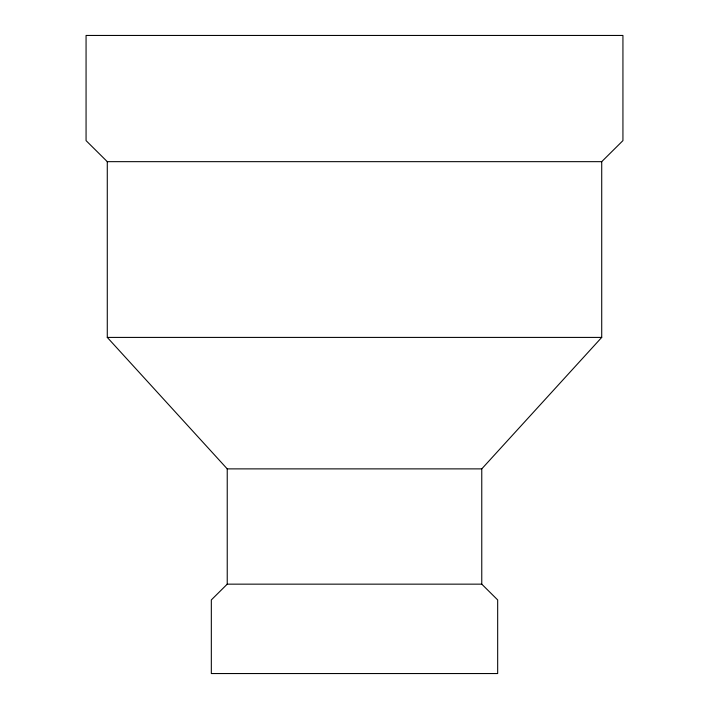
<?xml version="1.0" encoding="UTF-8"?>
<svg xmlns="http://www.w3.org/2000/svg" width="709" height="709" viewBox="0 0 709 709"><rect width="100%" height="100%" fill="white"/><g stroke="black" fill="none" stroke-linecap="round" stroke-linejoin="round"><path stroke-width="1.06" d="M481.766 584.154L227.234 584.154L211.326 599.929L211.326 673.55L497.674 673.55L497.674 599.929L481.766 584.154L481.766 468.879L601.719 337.413L601.719 161.661L622.936 140.621L622.936 35.45L86.064 35.45L86.064 140.621L107.281 161.661L601.719 161.661M107.281 161.661L107.281 337.413L601.719 337.413M107.281 337.413L227.234 468.879L481.766 468.879M227.234 468.879L227.234 584.154"/></g></svg>
